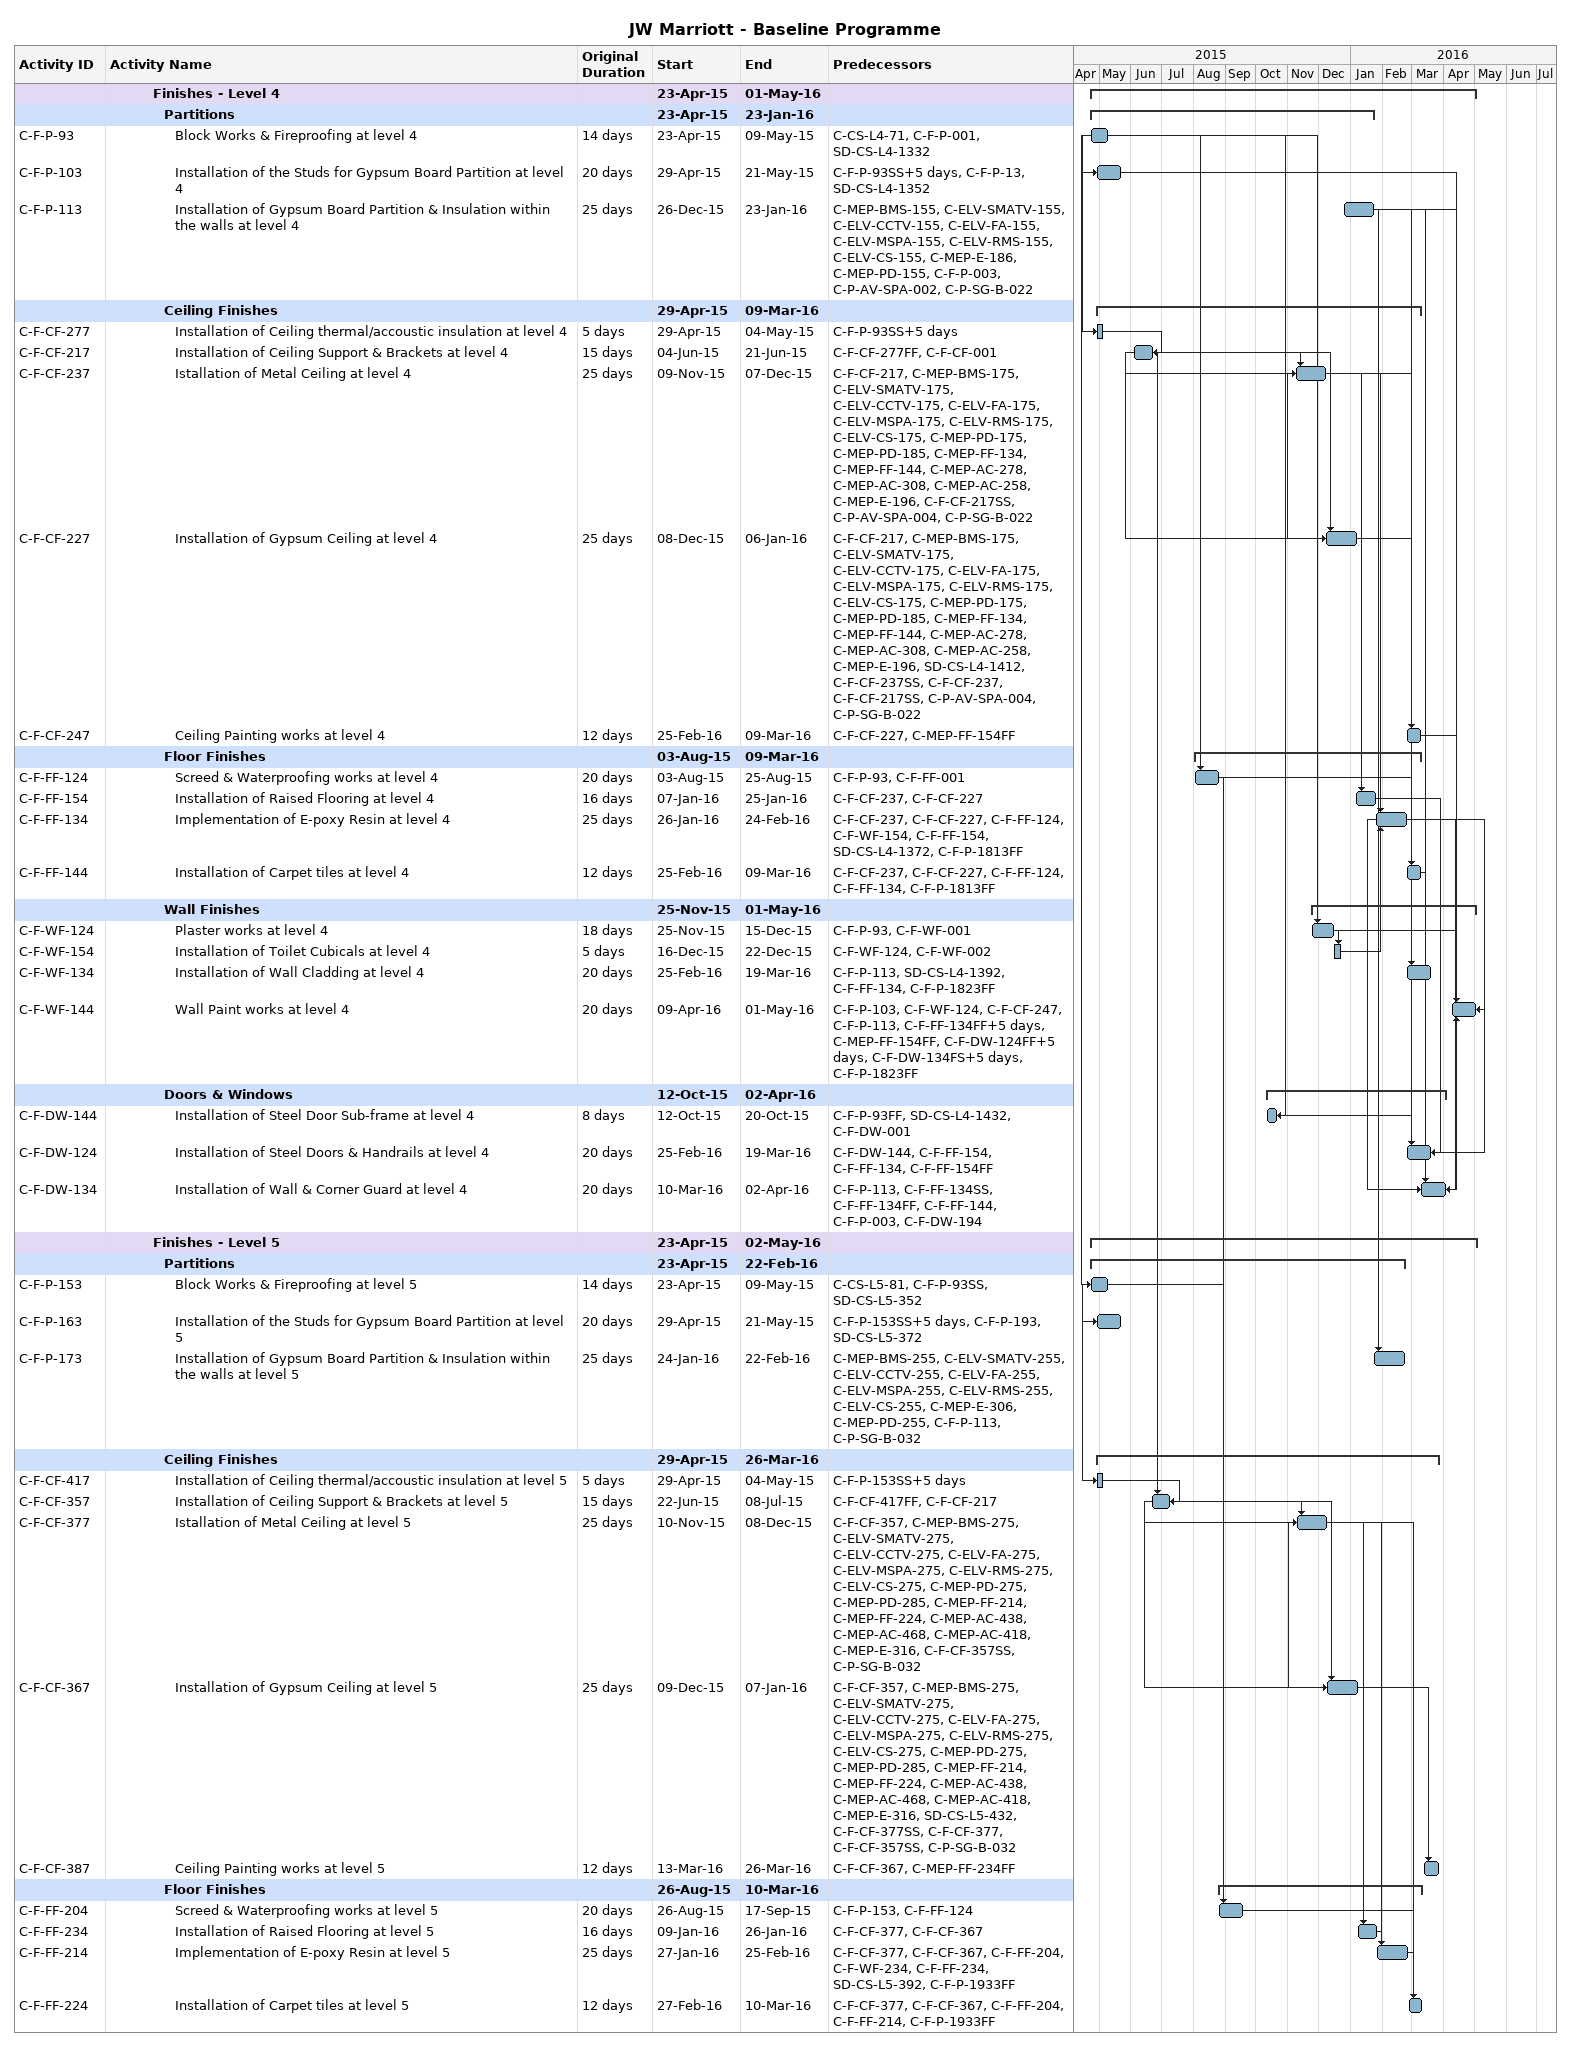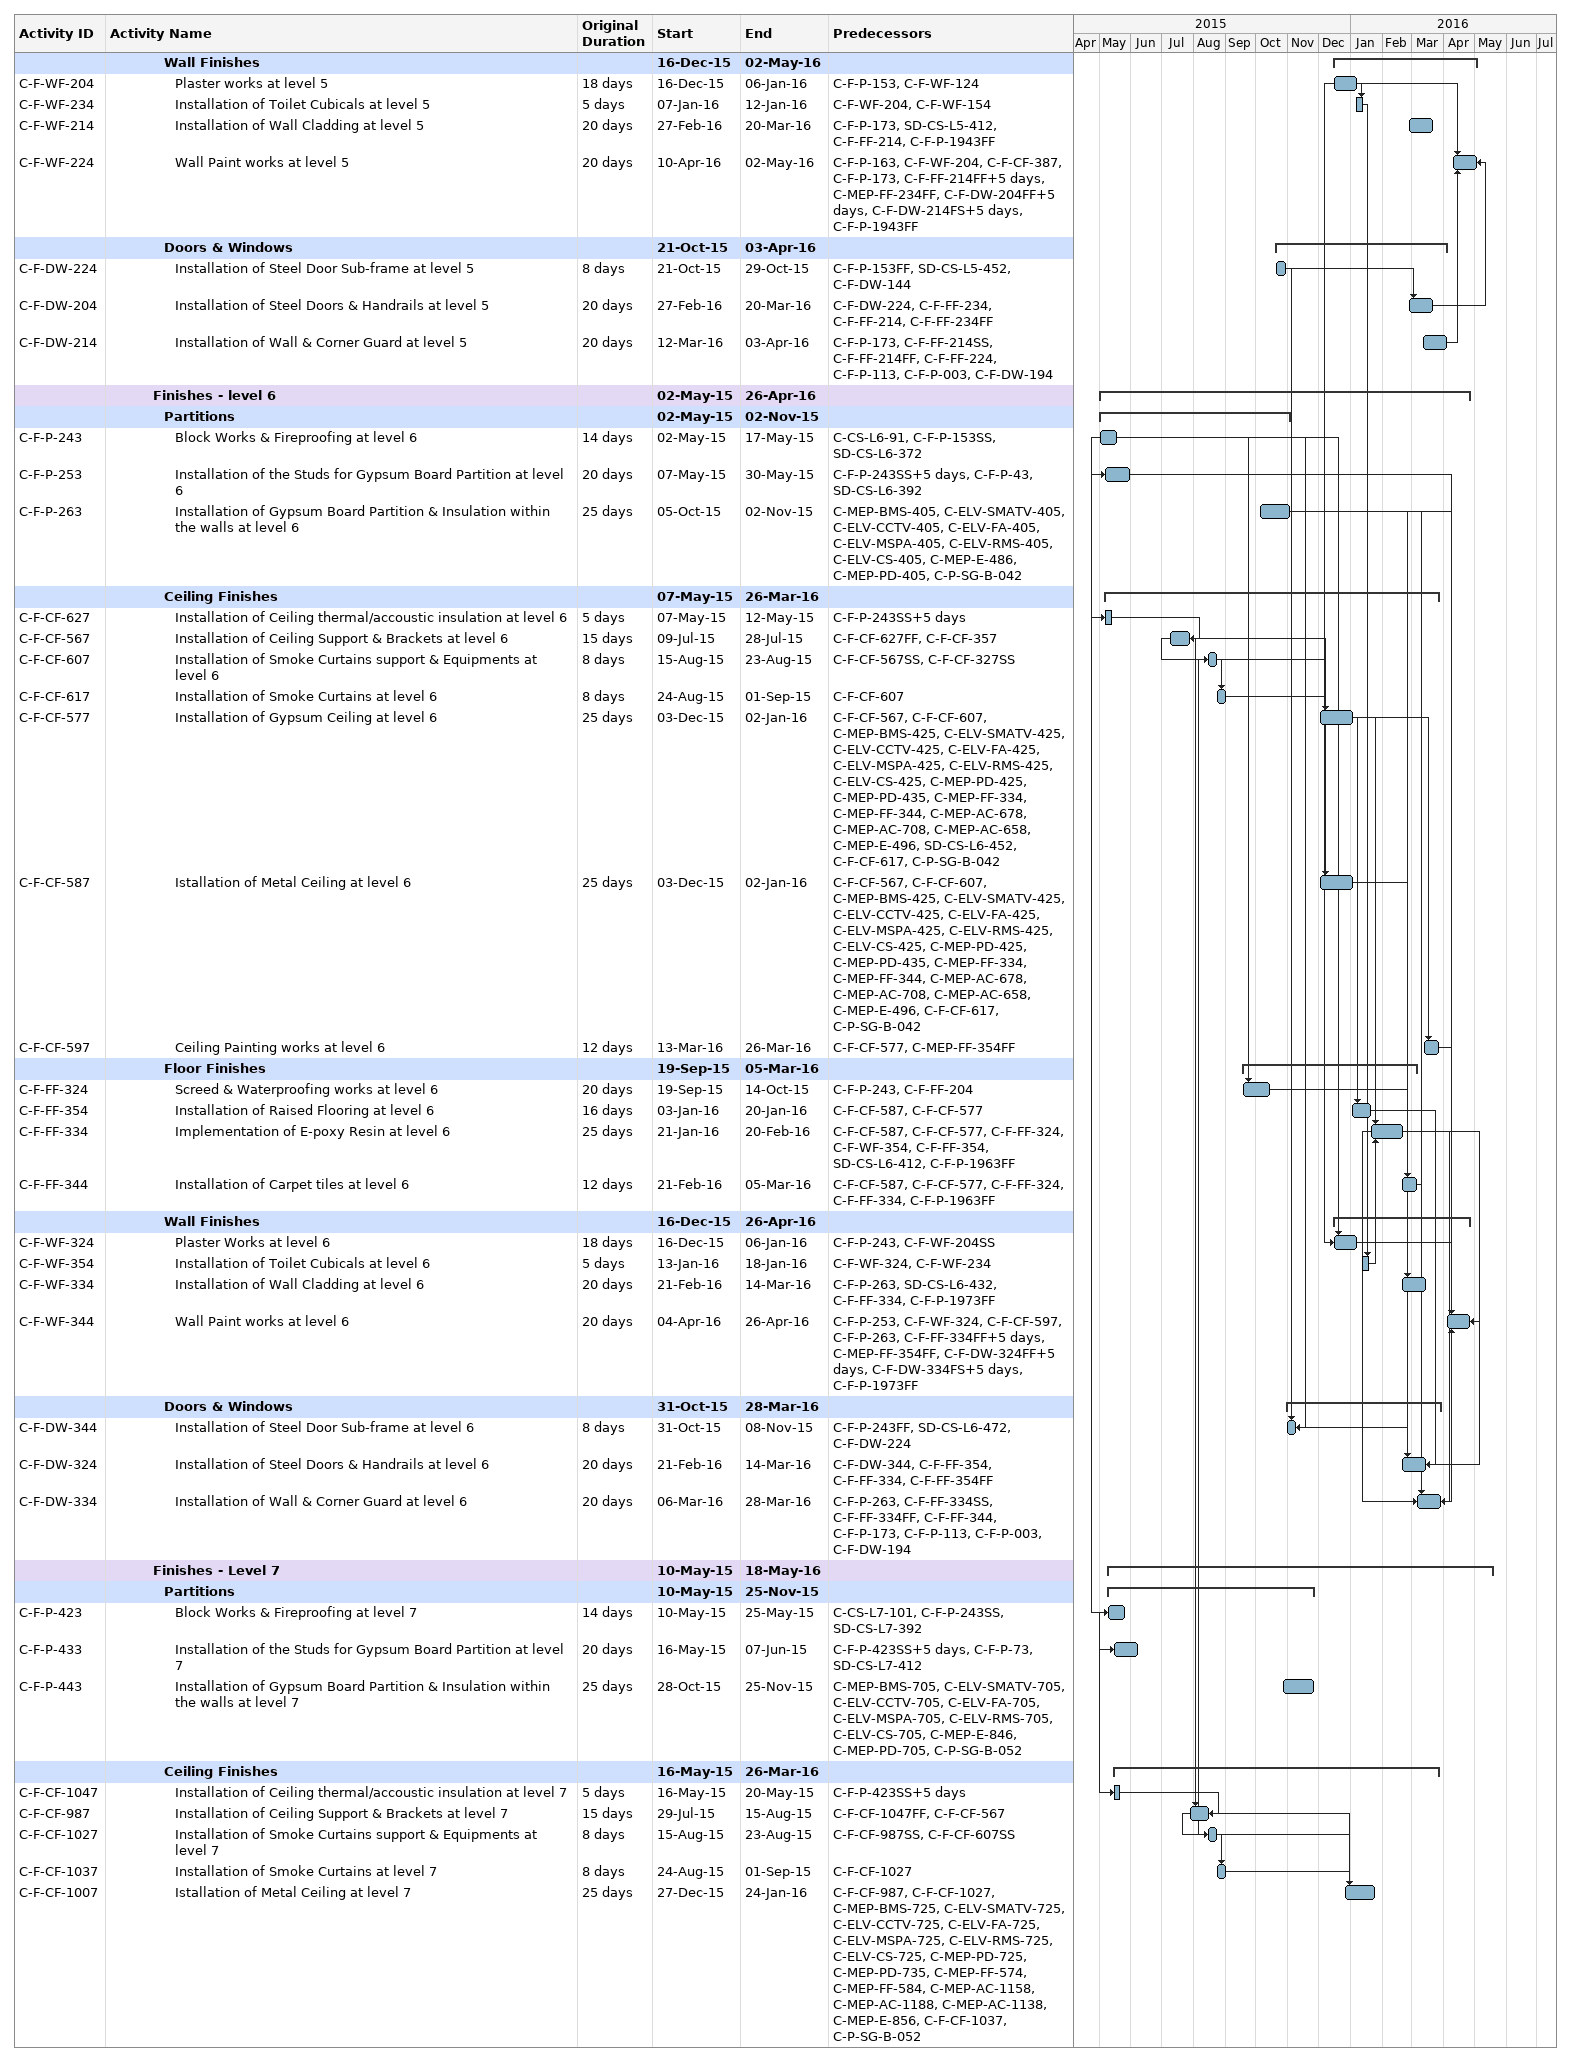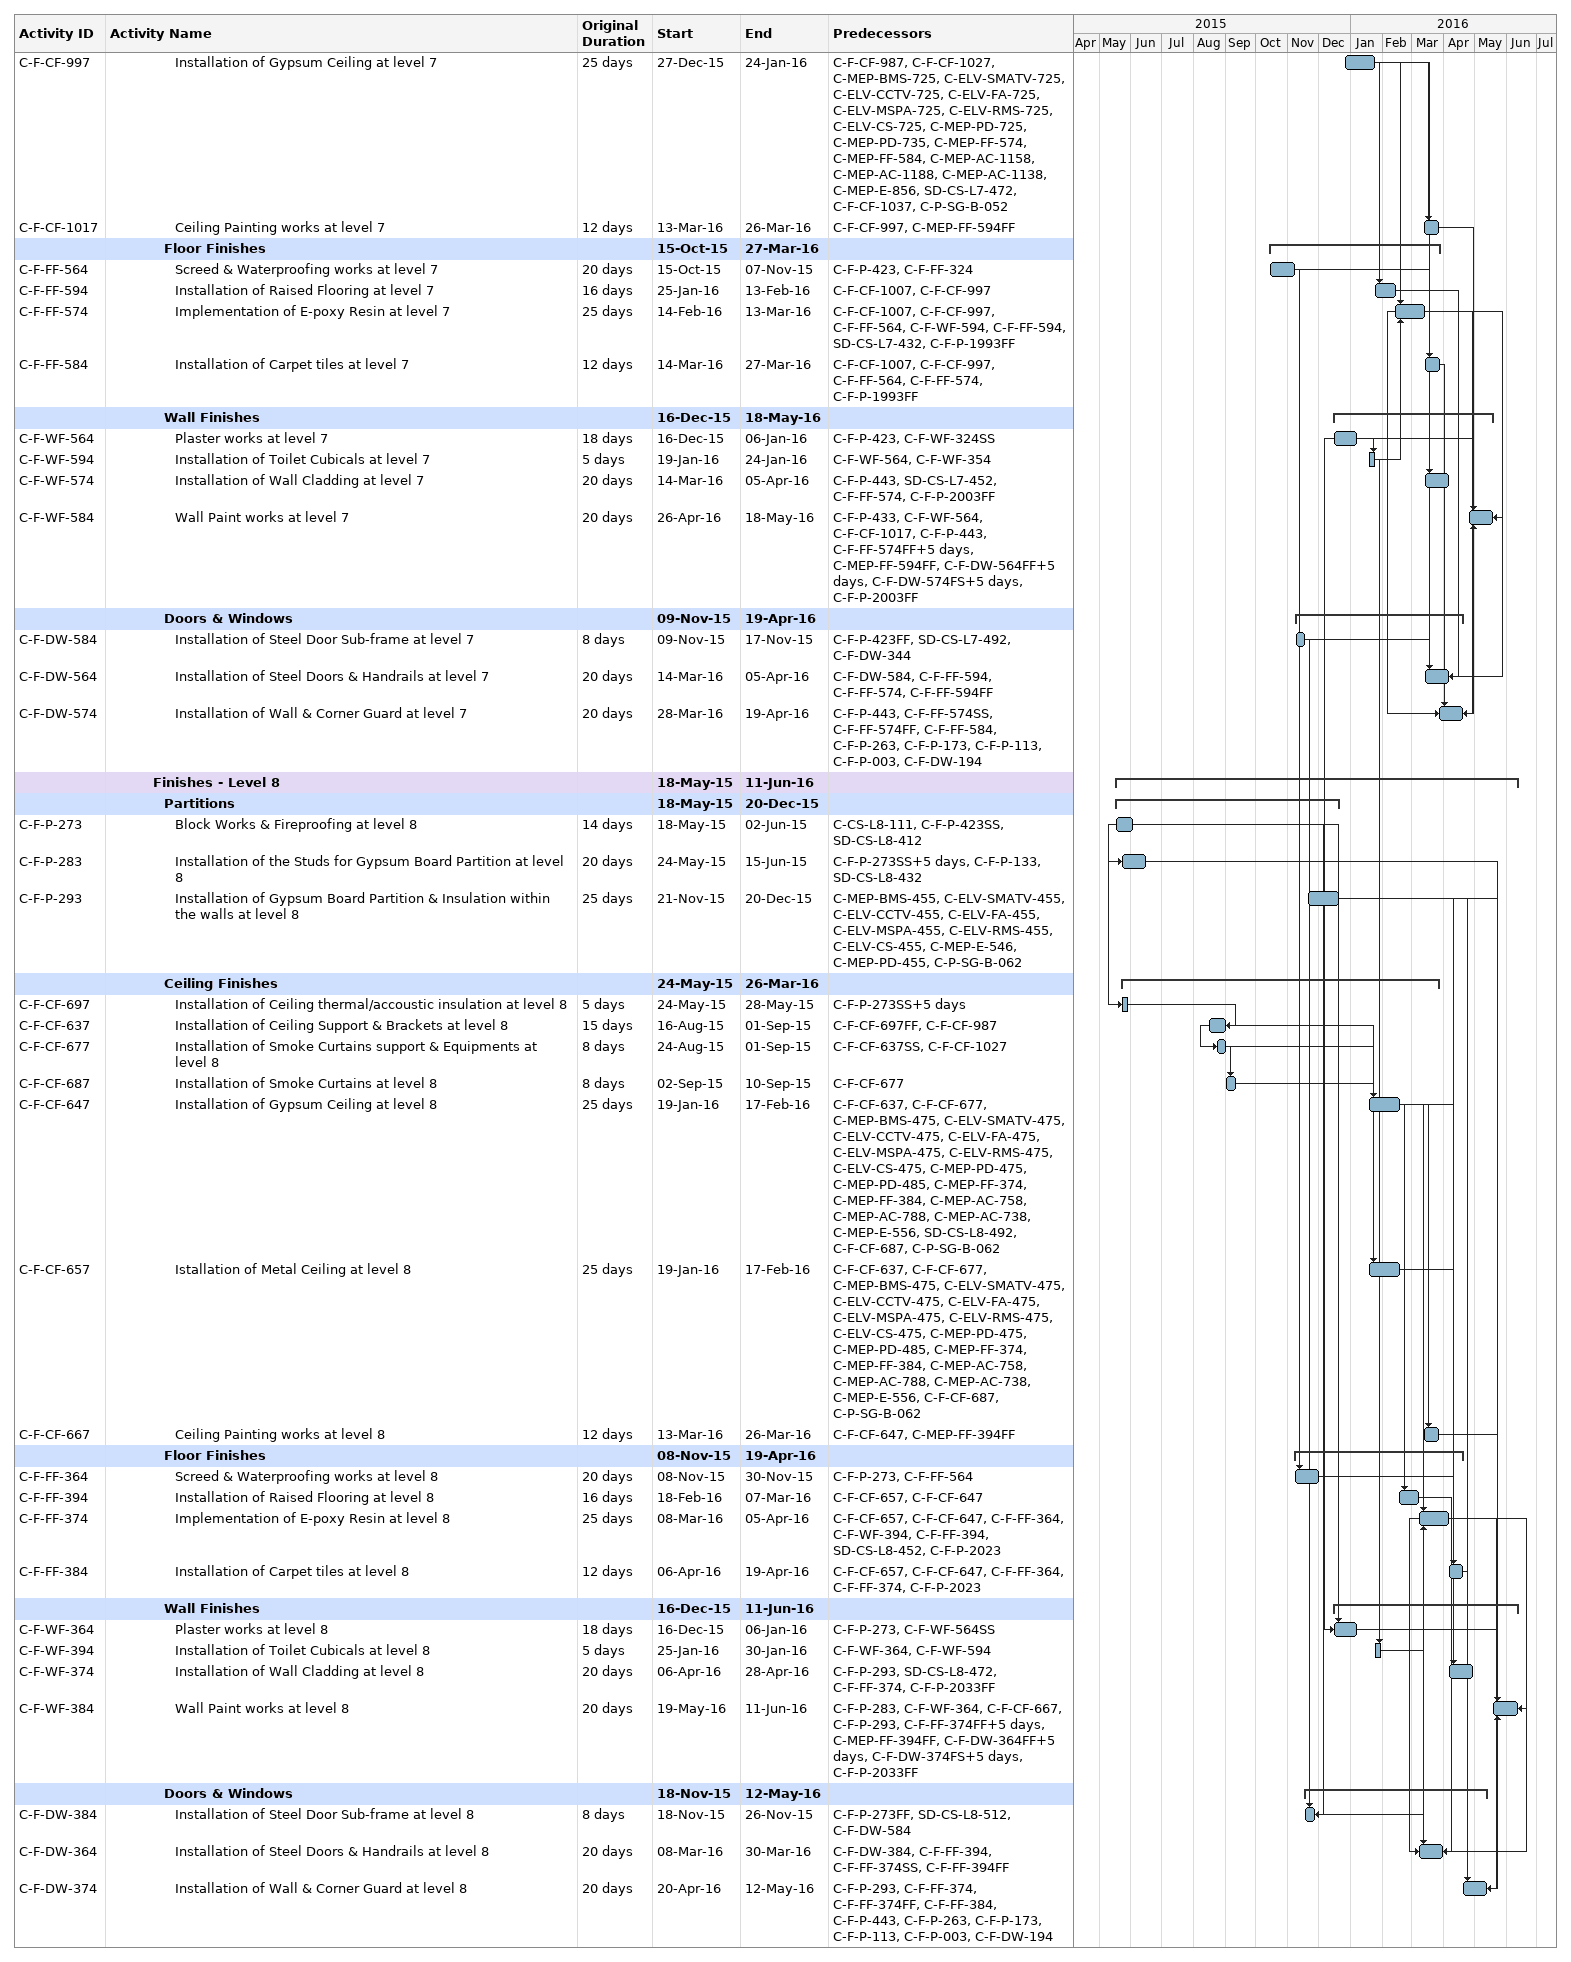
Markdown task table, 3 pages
JW Marriott - Baseline Programme

| ID | Level | Task | Original duration | Start | Finish | Predecessors |
|---|---|---|---|---|---|---|
|  | 5 | **Finishes - Level 4** |  | 2015-04-23 | 2016-05-01 |  |
|  | 6 | **Partitions** |  | 2015-04-23 | 2016-01-23 |  |
| C-F-P-93 | 7 | Block Works & Fireproofing at level 4 | 14d | 2015-04-23 | 2015-05-09 | C-CS-L4-71, C-F-P-001, SD-CS-L4-1332 |
| C-F-P-103 | 7 | Installation of the Studs for Gypsum Board Partition at level 4 | 20d | 2015-04-29 | 2015-05-21 | C-F-P-93SS+5d, C-F-P-13, SD-CS-L4-1352 |
| C-F-P-113 | 7 | Installation of Gypsum Board Partition & Insulation within the walls at level 4 | 25d | 2015-12-26 | 2016-01-23 | C-MEP-BMS-155, C-ELV-SMATV-155, C-ELV-CCTV-155, C-ELV-FA-155, C-ELV-MSPA-155, C-ELV-RMS-155, C-ELV-CS-155, C-MEP-E-186, C-MEP-PD-155, C-F-P-003, C-P-AV-SPA-002, C-P-SG-B-022 |
|  | 6 | **Ceiling Finishes** |  | 2015-04-29 | 2016-03-09 |  |
| C-F-CF-277 | 7 | Installation of Ceiling thermal/accoustic insulation at level 4 | 5d | 2015-04-29 | 2015-05-04 | C-F-P-93SS+5d |
| C-F-CF-217 | 7 | Installation of Ceiling Support & Brackets at level 4 | 15d | 2015-06-04 | 2015-06-21 | C-F-CF-277FF, C-F-CF-001 |
| C-F-CF-237 | 7 | Istallation of Metal Ceiling at level 4 | 25d | 2015-11-09 | 2015-12-07 | C-F-CF-217, C-MEP-BMS-175, C-ELV-SMATV-175, C-ELV-CCTV-175, C-ELV-FA-175, C-ELV-MSPA-175, C-ELV-RMS-175, C-ELV-CS-175, C-MEP-PD-175, C-MEP-PD-185, C-MEP-FF-134, C-MEP-FF-144, C-MEP-AC-278, C-MEP-AC-308, C-MEP-AC-258, C-MEP-E-196, C-F-CF-217SS, C-P-AV-SPA-004, C-P-SG-B-022 |
| C-F-CF-227 | 7 | Installation of Gypsum Ceiling at level 4 | 25d | 2015-12-08 | 2016-01-06 | C-F-CF-217, C-MEP-BMS-175, C-ELV-SMATV-175, C-ELV-CCTV-175, C-ELV-FA-175, C-ELV-MSPA-175, C-ELV-RMS-175, C-ELV-CS-175, C-MEP-PD-175, C-MEP-PD-185, C-MEP-FF-134, C-MEP-FF-144, C-MEP-AC-278, C-MEP-AC-308, C-MEP-AC-258, C-MEP-E-196, SD-CS-L4-1412, C-F-CF-237SS, C-F-CF-237, C-F-CF-217SS, C-P-AV-SPA-004, C-P-SG-B-022 |
| C-F-CF-247 | 7 | Ceiling Painting works at level 4 | 12d | 2016-02-25 | 2016-03-09 | C-F-CF-227, C-MEP-FF-154FF |
|  | 6 | **Floor Finishes** |  | 2015-08-03 | 2016-03-09 |  |
| C-F-FF-124 | 7 | Screed & Waterproofing works at level 4 | 20d | 2015-08-03 | 2015-08-25 | C-F-P-93, C-F-FF-001 |
| C-F-FF-154 | 7 | Installation of Raised Flooring at level 4 | 16d | 2016-01-07 | 2016-01-25 | C-F-CF-237, C-F-CF-227 |
| C-F-FF-134 | 7 | Implementation of E-poxy Resin at level 4 | 25d | 2016-01-26 | 2016-02-24 | C-F-CF-237, C-F-CF-227, C-F-FF-124, C-F-WF-154, C-F-FF-154, SD-CS-L4-1372, C-F-P-1813FF |
| C-F-FF-144 | 7 | Installation of Carpet tiles at level 4 | 12d | 2016-02-25 | 2016-03-09 | C-F-CF-237, C-F-CF-227, C-F-FF-124, C-F-FF-134, C-F-P-1813FF |
|  | 6 | **Wall Finishes** |  | 2015-11-25 | 2016-05-01 |  |
| C-F-WF-124 | 7 | Plaster works at level 4 | 18d | 2015-11-25 | 2015-12-15 | C-F-P-93, C-F-WF-001 |
| C-F-WF-154 | 7 | Installation of Toilet Cubicals at level 4 | 5d | 2015-12-16 | 2015-12-22 | C-F-WF-124, C-F-WF-002 |
| C-F-WF-134 | 7 | Installation of Wall Cladding at level 4 | 20d | 2016-02-25 | 2016-03-19 | C-F-P-113, SD-CS-L4-1392, C-F-FF-134, C-F-P-1823FF |
| C-F-WF-144 | 7 | Wall Paint works at level 4 | 20d | 2016-04-09 | 2016-05-01 | C-F-P-103, C-F-WF-124, C-F-CF-247, C-F-P-113, C-F-FF-134FF+5d, C-MEP-FF-154FF, C-F-DW-124FF+5d, C-F-DW-134FS+5d, C-F-P-1823FF |
|  | 6 | **Doors & Windows** |  | 2015-10-12 | 2016-04-02 |  |
| C-F-DW-144 | 7 | Installation of Steel Door Sub-frame at level 4 | 8d | 2015-10-12 | 2015-10-20 | C-F-P-93FF, SD-CS-L4-1432, C-F-DW-001 |
| C-F-DW-124 | 7 | Installation of Steel Doors & Handrails at level 4 | 20d | 2016-02-25 | 2016-03-19 | C-F-DW-144, C-F-FF-154, C-F-FF-134, C-F-FF-154FF |
| C-F-DW-134 | 7 | Installation of Wall & Corner Guard at level 4 | 20d | 2016-03-10 | 2016-04-02 | C-F-P-113, C-F-FF-134SS, C-F-FF-134FF, C-F-FF-144, C-F-P-003, C-F-DW-194 |
|  | 5 | **Finishes - Level 5** |  | 2015-04-23 | 2016-05-02 |  |
|  | 6 | **Partitions** |  | 2015-04-23 | 2016-02-22 |  |
| C-F-P-153 | 7 | Block Works & Fireproofing at level 5 | 14d | 2015-04-23 | 2015-05-09 | C-CS-L5-81, C-F-P-93SS, SD-CS-L5-352 |
| C-F-P-163 | 7 | Installation of the Studs for Gypsum Board Partition at level 5 | 20d | 2015-04-29 | 2015-05-21 | C-F-P-153SS+5d, C-F-P-193, SD-CS-L5-372 |
| C-F-P-173 | 7 | Installation of Gypsum Board Partition & Insulation within the walls at level 5 | 25d | 2016-01-24 | 2016-02-22 | C-MEP-BMS-255, C-ELV-SMATV-255, C-ELV-CCTV-255, C-ELV-FA-255, C-ELV-MSPA-255, C-ELV-RMS-255, C-ELV-CS-255, C-MEP-E-306, C-MEP-PD-255, C-F-P-113, C-P-SG-B-032 |
|  | 6 | **Ceiling Finishes** |  | 2015-04-29 | 2016-03-26 |  |
| C-F-CF-417 | 7 | Installation of Ceiling thermal/accoustic insulation at level 5 | 5d | 2015-04-29 | 2015-05-04 | C-F-P-153SS+5d |
| C-F-CF-357 | 7 | Installation of Ceiling Support & Brackets at level 5 | 15d | 2015-06-22 | 2015-07-08 | C-F-CF-417FF, C-F-CF-217 |
| C-F-CF-377 | 7 | Istallation of Metal Ceiling at level 5 | 25d | 2015-11-10 | 2015-12-08 | C-F-CF-357, C-MEP-BMS-275, C-ELV-SMATV-275, C-ELV-CCTV-275, C-ELV-FA-275, C-ELV-MSPA-275, C-ELV-RMS-275, C-ELV-CS-275, C-MEP-PD-275, C-MEP-PD-285, C-MEP-FF-214, C-MEP-FF-224, C-MEP-AC-438, C-MEP-AC-468, C-MEP-AC-418, C-MEP-E-316, C-F-CF-357SS, C-P-SG-B-032 |
| C-F-CF-367 | 7 | Installation of Gypsum Ceiling at level 5 | 25d | 2015-12-09 | 2016-01-07 | C-F-CF-357, C-MEP-BMS-275, C-ELV-SMATV-275, C-ELV-CCTV-275, C-ELV-FA-275, C-ELV-MSPA-275, C-ELV-RMS-275, C-ELV-CS-275, C-MEP-PD-275, C-MEP-PD-285, C-MEP-FF-214, C-MEP-FF-224, C-MEP-AC-438, C-MEP-AC-468, C-MEP-AC-418, C-MEP-E-316, SD-CS-L5-432, C-F-CF-377SS, C-F-CF-377, C-F-CF-357SS, C-P-SG-B-032 |
| C-F-CF-387 | 7 | Ceiling Painting works at level 5 | 12d | 2016-03-13 | 2016-03-26 | C-F-CF-367, C-MEP-FF-234FF |
|  | 6 | **Floor Finishes** |  | 2015-08-26 | 2016-03-10 |  |
| C-F-FF-204 | 7 | Screed & Waterproofing works at level 5 | 20d | 2015-08-26 | 2015-09-17 | C-F-P-153, C-F-FF-124 |
| C-F-FF-234 | 7 | Installation of Raised Flooring at level 5 | 16d | 2016-01-09 | 2016-01-26 | C-F-CF-377, C-F-CF-367 |
| C-F-FF-214 | 7 | Implementation of E-poxy Resin at level 5 | 25d | 2016-01-27 | 2016-02-25 | C-F-CF-377, C-F-CF-367, C-F-FF-204, C-F-WF-234, C-F-FF-234, SD-CS-L5-392, C-F-P-1933FF |
| C-F-FF-224 | 7 | Installation of Carpet tiles at level 5 | 12d | 2016-02-27 | 2016-03-10 | C-F-CF-377, C-F-CF-367, C-F-FF-204, C-F-FF-214, C-F-P-1933FF |
|  | 6 | **Wall Finishes** |  | 2015-12-16 | 2016-05-02 |  |
| C-F-WF-204 | 7 | Plaster works at level 5 | 18d | 2015-12-16 | 2016-01-06 | C-F-P-153, C-F-WF-124 |
| C-F-WF-234 | 7 | Installation of Toilet Cubicals at level 5 | 5d | 2016-01-07 | 2016-01-12 | C-F-WF-204, C-F-WF-154 |
| C-F-WF-214 | 7 | Installation of Wall Cladding at level 5 | 20d | 2016-02-27 | 2016-03-20 | C-F-P-173, SD-CS-L5-412, C-F-FF-214, C-F-P-1943FF |
| C-F-WF-224 | 7 | Wall Paint works at level 5 | 20d | 2016-04-10 | 2016-05-02 | C-F-P-163, C-F-WF-204, C-F-CF-387, C-F-P-173, C-F-FF-214FF+5d, C-MEP-FF-234FF, C-F-DW-204FF+5d, C-F-DW-214FS+5d, C-F-P-1943FF |
|  | 6 | **Doors & Windows** |  | 2015-10-21 | 2016-04-03 |  |
| C-F-DW-224 | 7 | Installation of Steel Door Sub-frame at level 5 | 8d | 2015-10-21 | 2015-10-29 | C-F-P-153FF, SD-CS-L5-452, C-F-DW-144 |
| C-F-DW-204 | 7 | Installation of Steel Doors & Handrails at level 5 | 20d | 2016-02-27 | 2016-03-20 | C-F-DW-224, C-F-FF-234, C-F-FF-214, C-F-FF-234FF |
| C-F-DW-214 | 7 | Installation of Wall & Corner Guard at level 5 | 20d | 2016-03-12 | 2016-04-03 | C-F-P-173, C-F-FF-214SS, C-F-FF-214FF, C-F-FF-224, C-F-P-113, C-F-P-003, C-F-DW-194 |
|  | 5 | **Finishes - level 6** |  | 2015-05-02 | 2016-04-26 |  |
|  | 6 | **Partitions** |  | 2015-05-02 | 2015-11-02 |  |
| C-F-P-243 | 7 | Block Works & Fireproofing at level 6 | 14d | 2015-05-02 | 2015-05-17 | C-CS-L6-91, C-F-P-153SS, SD-CS-L6-372 |
| C-F-P-253 | 7 | Installation of the Studs for Gypsum Board Partition at level 6 | 20d | 2015-05-07 | 2015-05-30 | C-F-P-243SS+5d, C-F-P-43, SD-CS-L6-392 |
| C-F-P-263 | 7 | Installation of Gypsum Board Partition & Insulation within the walls at level 6 | 25d | 2015-10-05 | 2015-11-02 | C-MEP-BMS-405, C-ELV-SMATV-405, C-ELV-CCTV-405, C-ELV-FA-405, C-ELV-MSPA-405, C-ELV-RMS-405, C-ELV-CS-405, C-MEP-E-486, C-MEP-PD-405, C-P-SG-B-042 |
|  | 6 | **Ceiling Finishes** |  | 2015-05-07 | 2016-03-26 |  |
| C-F-CF-627 | 7 | Installation of Ceiling thermal/accoustic insulation at level 6 | 5d | 2015-05-07 | 2015-05-12 | C-F-P-243SS+5d |
| C-F-CF-567 | 7 | Installation of Ceiling Support & Brackets at level 6 | 15d | 2015-07-09 | 2015-07-28 | C-F-CF-627FF, C-F-CF-357 |
| C-F-CF-607 | 7 | Installation of Smoke Curtains support & Equipments at level 6 | 8d | 2015-08-15 | 2015-08-23 | C-F-CF-567SS, C-F-CF-327SS |
| C-F-CF-617 | 7 | Installation of Smoke Curtains at level 6 | 8d | 2015-08-24 | 2015-09-01 | C-F-CF-607 |
| C-F-CF-577 | 7 | Installation of Gypsum Ceiling at level 6 | 25d | 2015-12-03 | 2016-01-02 | C-F-CF-567, C-F-CF-607, C-MEP-BMS-425, C-ELV-SMATV-425, C-ELV-CCTV-425, C-ELV-FA-425, C-ELV-MSPA-425, C-ELV-RMS-425, C-ELV-CS-425, C-MEP-PD-425, C-MEP-PD-435, C-MEP-FF-334, C-MEP-FF-344, C-MEP-AC-678, C-MEP-AC-708, C-MEP-AC-658, C-MEP-E-496, SD-CS-L6-452, C-F-CF-617, C-P-SG-B-042 |
| C-F-CF-587 | 7 | Istallation of Metal Ceiling at level 6 | 25d | 2015-12-03 | 2016-01-02 | C-F-CF-567, C-F-CF-607, C-MEP-BMS-425, C-ELV-SMATV-425, C-ELV-CCTV-425, C-ELV-FA-425, C-ELV-MSPA-425, C-ELV-RMS-425, C-ELV-CS-425, C-MEP-PD-425, C-MEP-PD-435, C-MEP-FF-334, C-MEP-FF-344, C-MEP-AC-678, C-MEP-AC-708, C-MEP-AC-658, C-MEP-E-496, C-F-CF-617, C-P-SG-B-042 |
| C-F-CF-597 | 7 | Ceiling Painting works at level 6 | 12d | 2016-03-13 | 2016-03-26 | C-F-CF-577, C-MEP-FF-354FF |
|  | 6 | **Floor Finishes** |  | 2015-09-19 | 2016-03-05 |  |
| C-F-FF-324 | 7 | Screed & Waterproofing works at level 6 | 20d | 2015-09-19 | 2015-10-14 | C-F-P-243, C-F-FF-204 |
| C-F-FF-354 | 7 | Installation of Raised Flooring at level 6 | 16d | 2016-01-03 | 2016-01-20 | C-F-CF-587, C-F-CF-577 |
| C-F-FF-334 | 7 | Implementation of E-poxy Resin at level 6 | 25d | 2016-01-21 | 2016-02-20 | C-F-CF-587, C-F-CF-577, C-F-FF-324, C-F-WF-354, C-F-FF-354, SD-CS-L6-412, C-F-P-1963FF |
| C-F-FF-344 | 7 | Installation of Carpet tiles at level 6 | 12d | 2016-02-21 | 2016-03-05 | C-F-CF-587, C-F-CF-577, C-F-FF-324, C-F-FF-334, C-F-P-1963FF |
|  | 6 | **Wall Finishes** |  | 2015-12-16 | 2016-04-26 |  |
| C-F-WF-324 | 7 | Plaster Works at level 6 | 18d | 2015-12-16 | 2016-01-06 | C-F-P-243, C-F-WF-204SS |
| C-F-WF-354 | 7 | Installation of Toilet Cubicals at level 6 | 5d | 2016-01-13 | 2016-01-18 | C-F-WF-324, C-F-WF-234 |
| C-F-WF-334 | 7 | Installation of Wall Cladding at level 6 | 20d | 2016-02-21 | 2016-03-14 | C-F-P-263, SD-CS-L6-432, C-F-FF-334, C-F-P-1973FF |
| C-F-WF-344 | 7 | Wall Paint works at level 6 | 20d | 2016-04-04 | 2016-04-26 | C-F-P-253, C-F-WF-324, C-F-CF-597, C-F-P-263, C-F-FF-334FF+5d, C-MEP-FF-354FF, C-F-DW-324FF+5d, C-F-DW-334FS+5d, C-F-P-1973FF |
|  | 6 | **Doors & Windows** |  | 2015-10-31 | 2016-03-28 |  |
| C-F-DW-344 | 7 | Installation of Steel Door Sub-frame at level 6 | 8d | 2015-10-31 | 2015-11-08 | C-F-P-243FF, SD-CS-L6-472, C-F-DW-224 |
| C-F-DW-324 | 7 | Installation of Steel Doors & Handrails at level 6 | 20d | 2016-02-21 | 2016-03-14 | C-F-DW-344, C-F-FF-354, C-F-FF-334, C-F-FF-354FF |
| C-F-DW-334 | 7 | Installation of Wall & Corner Guard at level 6 | 20d | 2016-03-06 | 2016-03-28 | C-F-P-263, C-F-FF-334SS, C-F-FF-334FF, C-F-FF-344, C-F-P-173, C-F-P-113, C-F-P-003, C-F-DW-194 |
|  | 5 | **Finishes - Level 7** |  | 2015-05-10 | 2016-05-18 |  |
|  | 6 | **Partitions** |  | 2015-05-10 | 2015-11-25 |  |
| C-F-P-423 | 7 | Block Works & Fireproofing at level 7 | 14d | 2015-05-10 | 2015-05-25 | C-CS-L7-101, C-F-P-243SS, SD-CS-L7-392 |
| C-F-P-433 | 7 | Installation of the Studs for Gypsum Board Partition at level 7 | 20d | 2015-05-16 | 2015-06-07 | C-F-P-423SS+5d, C-F-P-73, SD-CS-L7-412 |
| C-F-P-443 | 7 | Installation of Gypsum Board Partition & Insulation within the walls at level 7 | 25d | 2015-10-28 | 2015-11-25 | C-MEP-BMS-705, C-ELV-SMATV-705, C-ELV-CCTV-705, C-ELV-FA-705, C-ELV-MSPA-705, C-ELV-RMS-705, C-ELV-CS-705, C-MEP-E-846, C-MEP-PD-705, C-P-SG-B-052 |
|  | 6 | **Ceiling Finishes** |  | 2015-05-16 | 2016-03-26 |  |
| C-F-CF-1047 | 7 | Installation of Ceiling thermal/accoustic insulation at level 7 | 5d | 2015-05-16 | 2015-05-20 | C-F-P-423SS+5d |
| C-F-CF-987 | 7 | Installation of Ceiling Support & Brackets at level 7 | 15d | 2015-07-29 | 2015-08-15 | C-F-CF-1047FF, C-F-CF-567 |
| C-F-CF-1027 | 7 | Installation of Smoke Curtains support & Equipments at level 7 | 8d | 2015-08-15 | 2015-08-23 | C-F-CF-987SS, C-F-CF-607SS |
| C-F-CF-1037 | 7 | Installation of Smoke Curtains at level 7 | 8d | 2015-08-24 | 2015-09-01 | C-F-CF-1027 |
| C-F-CF-1007 | 7 | Istallation of Metal Ceiling at level 7 | 25d | 2015-12-27 | 2016-01-24 | C-F-CF-987, C-F-CF-1027, C-MEP-BMS-725, C-ELV-SMATV-725, C-ELV-CCTV-725, C-ELV-FA-725, C-ELV-MSPA-725, C-ELV-RMS-725, C-ELV-CS-725, C-MEP-PD-725, C-MEP-PD-735, C-MEP-FF-574, C-MEP-FF-584, C-MEP-AC-1158, C-MEP-AC-1188, C-MEP-AC-1138, C-MEP-E-856, C-F-CF-1037, C-P-SG-B-052 |
| C-F-CF-997 | 7 | Installation of Gypsum Ceiling at level 7 | 25d | 2015-12-27 | 2016-01-24 | C-F-CF-987, C-F-CF-1027, C-MEP-BMS-725, C-ELV-SMATV-725, C-ELV-CCTV-725, C-ELV-FA-725, C-ELV-MSPA-725, C-ELV-RMS-725, C-ELV-CS-725, C-MEP-PD-725, C-MEP-PD-735, C-MEP-FF-574, C-MEP-FF-584, C-MEP-AC-1158, C-MEP-AC-1188, C-MEP-AC-1138, C-MEP-E-856, SD-CS-L7-472, C-F-CF-1037, C-P-SG-B-052 |
| C-F-CF-1017 | 7 | Ceiling Painting works at level 7 | 12d | 2016-03-13 | 2016-03-26 | C-F-CF-997, C-MEP-FF-594FF |
|  | 6 | **Floor Finishes** |  | 2015-10-15 | 2016-03-27 |  |
| C-F-FF-564 | 7 | Screed & Waterproofing works at level 7 | 20d | 2015-10-15 | 2015-11-07 | C-F-P-423, C-F-FF-324 |
| C-F-FF-594 | 7 | Installation of Raised Flooring at level 7 | 16d | 2016-01-25 | 2016-02-13 | C-F-CF-1007, C-F-CF-997 |
| C-F-FF-574 | 7 | Implementation of E-poxy Resin at level 7 | 25d | 2016-02-14 | 2016-03-13 | C-F-CF-1007, C-F-CF-997, C-F-FF-564, C-F-WF-594, C-F-FF-594, SD-CS-L7-432, C-F-P-1993FF |
| C-F-FF-584 | 7 | Installation of Carpet tiles at level 7 | 12d | 2016-03-14 | 2016-03-27 | C-F-CF-1007, C-F-CF-997, C-F-FF-564, C-F-FF-574, C-F-P-1993FF |
|  | 6 | **Wall Finishes** |  | 2015-12-16 | 2016-05-18 |  |
| C-F-WF-564 | 7 | Plaster works at level 7 | 18d | 2015-12-16 | 2016-01-06 | C-F-P-423, C-F-WF-324SS |
| C-F-WF-594 | 7 | Installation of Toilet Cubicals at level 7 | 5d | 2016-01-19 | 2016-01-24 | C-F-WF-564, C-F-WF-354 |
| C-F-WF-574 | 7 | Installation of Wall Cladding at level 7 | 20d | 2016-03-14 | 2016-04-05 | C-F-P-443, SD-CS-L7-452, C-F-FF-574, C-F-P-2003FF |
| C-F-WF-584 | 7 | Wall Paint works at level 7 | 20d | 2016-04-26 | 2016-05-18 | C-F-P-433, C-F-WF-564, C-F-CF-1017, C-F-P-443, C-F-FF-574FF+5d, C-MEP-FF-594FF, C-F-DW-564FF+5d, C-F-DW-574FS+5d, C-F-P-2003FF |
|  | 6 | **Doors & Windows** |  | 2015-11-09 | 2016-04-19 |  |
| C-F-DW-584 | 7 | Installation of Steel Door Sub-frame at level 7 | 8d | 2015-11-09 | 2015-11-17 | C-F-P-423FF, SD-CS-L7-492, C-F-DW-344 |
| C-F-DW-564 | 7 | Installation of Steel Doors & Handrails at level 7 | 20d | 2016-03-14 | 2016-04-05 | C-F-DW-584, C-F-FF-594, C-F-FF-574, C-F-FF-594FF |
| C-F-DW-574 | 7 | Installation of Wall & Corner Guard at level 7 | 20d | 2016-03-28 | 2016-04-19 | C-F-P-443, C-F-FF-574SS, C-F-FF-574FF, C-F-FF-584, C-F-P-263, C-F-P-173, C-F-P-113, C-F-P-003, C-F-DW-194 |
|  | 5 | **Finishes - Level 8** |  | 2015-05-18 | 2016-06-11 |  |
|  | 6 | **Partitions** |  | 2015-05-18 | 2015-12-20 |  |
| C-F-P-273 | 7 | Block Works & Fireproofing at level 8 | 14d | 2015-05-18 | 2015-06-02 | C-CS-L8-111, C-F-P-423SS, SD-CS-L8-412 |
| C-F-P-283 | 7 | Installation of the Studs for Gypsum Board Partition at level 8 | 20d | 2015-05-24 | 2015-06-15 | C-F-P-273SS+5d, C-F-P-133, SD-CS-L8-432 |
| C-F-P-293 | 7 | Installation of Gypsum Board Partition & Insulation within the walls at level 8 | 25d | 2015-11-21 | 2015-12-20 | C-MEP-BMS-455, C-ELV-SMATV-455, C-ELV-CCTV-455, C-ELV-FA-455, C-ELV-MSPA-455, C-ELV-RMS-455, C-ELV-CS-455, C-MEP-E-546, C-MEP-PD-455, C-P-SG-B-062 |
|  | 6 | **Ceiling Finishes** |  | 2015-05-24 | 2016-03-26 |  |
| C-F-CF-697 | 7 | Installation of Ceiling thermal/accoustic insulation at level 8 | 5d | 2015-05-24 | 2015-05-28 | C-F-P-273SS+5d |
| C-F-CF-637 | 7 | Installation of Ceiling Support & Brackets at level 8 | 15d | 2015-08-16 | 2015-09-01 | C-F-CF-697FF, C-F-CF-987 |
| C-F-CF-677 | 7 | Installation of Smoke Curtains support & Equipments at level 8 | 8d | 2015-08-24 | 2015-09-01 | C-F-CF-637SS, C-F-CF-1027 |
| C-F-CF-687 | 7 | Installation of Smoke Curtains at level 8 | 8d | 2015-09-02 | 2015-09-10 | C-F-CF-677 |
| C-F-CF-647 | 7 | Installation of Gypsum Ceiling at level 8 | 25d | 2016-01-19 | 2016-02-17 | C-F-CF-637, C-F-CF-677, C-MEP-BMS-475, C-ELV-SMATV-475, C-ELV-CCTV-475, C-ELV-FA-475, C-ELV-MSPA-475, C-ELV-RMS-475, C-ELV-CS-475, C-MEP-PD-475, C-MEP-PD-485, C-MEP-FF-374, C-MEP-FF-384, C-MEP-AC-758, C-MEP-AC-788, C-MEP-AC-738, C-MEP-E-556, SD-CS-L8-492, C-F-CF-687, C-P-SG-B-062 |
| C-F-CF-657 | 7 | Istallation of Metal Ceiling at level 8 | 25d | 2016-01-19 | 2016-02-17 | C-F-CF-637, C-F-CF-677, C-MEP-BMS-475, C-ELV-SMATV-475, C-ELV-CCTV-475, C-ELV-FA-475, C-ELV-MSPA-475, C-ELV-RMS-475, C-ELV-CS-475, C-MEP-PD-475, C-MEP-PD-485, C-MEP-FF-374, C-MEP-FF-384, C-MEP-AC-758, C-MEP-AC-788, C-MEP-AC-738, C-MEP-E-556, C-F-CF-687, C-P-SG-B-062 |
| C-F-CF-667 | 7 | Ceiling Painting works at level 8 | 12d | 2016-03-13 | 2016-03-26 | C-F-CF-647, C-MEP-FF-394FF |
|  | 6 | **Floor Finishes** |  | 2015-11-08 | 2016-04-19 |  |
| C-F-FF-364 | 7 | Screed & Waterproofing works at level 8 | 20d | 2015-11-08 | 2015-11-30 | C-F-P-273, C-F-FF-564 |
| C-F-FF-394 | 7 | Installation of Raised Flooring at level 8 | 16d | 2016-02-18 | 2016-03-07 | C-F-CF-657, C-F-CF-647 |
| C-F-FF-374 | 7 | Implementation of E-poxy Resin at level 8 | 25d | 2016-03-08 | 2016-04-05 | C-F-CF-657, C-F-CF-647, C-F-FF-364, C-F-WF-394, C-F-FF-394, SD-CS-L8-452, C-F-P-2023 |
| C-F-FF-384 | 7 | Installation of Carpet tiles at level 8 | 12d | 2016-04-06 | 2016-04-19 | C-F-CF-657, C-F-CF-647, C-F-FF-364, C-F-FF-374, C-F-P-2023 |
|  | 6 | **Wall Finishes** |  | 2015-12-16 | 2016-06-11 |  |
| C-F-WF-364 | 7 | Plaster works at level 8 | 18d | 2015-12-16 | 2016-01-06 | C-F-P-273, C-F-WF-564SS |
| C-F-WF-394 | 7 | Installation of Toilet Cubicals at level 8 | 5d | 2016-01-25 | 2016-01-30 | C-F-WF-364, C-F-WF-594 |
| C-F-WF-374 | 7 | Installation of Wall Cladding at level 8 | 20d | 2016-04-06 | 2016-04-28 | C-F-P-293, SD-CS-L8-472, C-F-FF-374, C-F-P-2033FF |
| C-F-WF-384 | 7 | Wall Paint works at level 8 | 20d | 2016-05-19 | 2016-06-11 | C-F-P-283, C-F-WF-364, C-F-CF-667, C-F-P-293, C-F-FF-374FF+5d, C-MEP-FF-394FF, C-F-DW-364FF+5d, C-F-DW-374FS+5d, C-F-P-2033FF |
|  | 6 | **Doors & Windows** |  | 2015-11-18 | 2016-05-12 |  |
| C-F-DW-384 | 7 | Installation of Steel Door Sub-frame at level 8 | 8d | 2015-11-18 | 2015-11-26 | C-F-P-273FF, SD-CS-L8-512, C-F-DW-584 |
| C-F-DW-364 | 7 | Installation of Steel Doors & Handrails at level 8 | 20d | 2016-03-08 | 2016-03-30 | C-F-DW-384, C-F-FF-394, C-F-FF-374SS, C-F-FF-394FF |
| C-F-DW-374 | 7 | Installation of Wall & Corner Guard at level 8 | 20d | 2016-04-20 | 2016-05-12 | C-F-P-293, C-F-FF-374, C-F-FF-374FF, C-F-FF-384, C-F-P-443, C-F-P-263, C-F-P-173, C-F-P-113, C-F-P-003, C-F-DW-194 |
